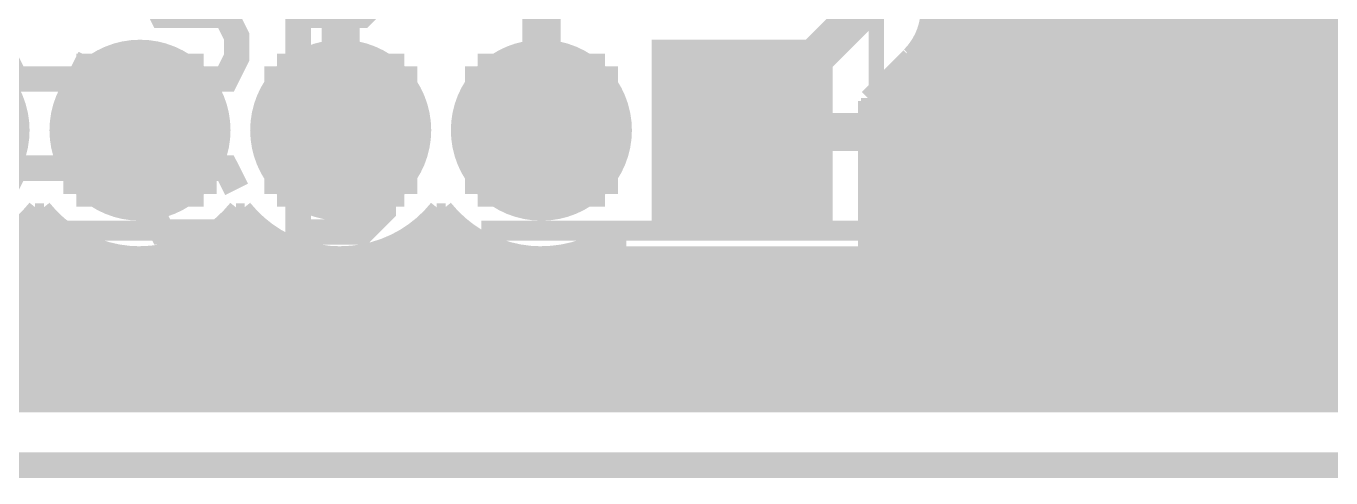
# Model space of a CAD drawing. Extents: x -10 to 131, y -93 to 209.
# Drawn here: x 88.31 to 101.3, y -31.13 to -26.63 of the extents above; entities that cross this region are included whole.
import ezdxf

# ---------------------------------------------------------------- set-up
doc = ezdxf.new("R2010")
doc.units = 0
doc.header["$MEASUREMENT"] = 0
doc.layers.get('0').update_dxf_attribs({"linetype": 'CONTINUOUS'})
for name, color, linetype in [('22-303-0_ASB', 7, 'CONTINUOUS'), ('22-303-0_AST', 7, 'CONTINUOUS'), ('22-303-0_BOT', 2, 'CONTINUOUS'), ('22-303-0_DRD', 6, 'CONTINUOUS'), ('22-303-0_DRL', 1, 'CONTINUOUS'), ('22-303-0_GND', 3, 'CONTINUOUS'), ('22-303-0_IN1', 10, 'CONTINUOUS'), ('22-303-0_SMB', 14, 'CONTINUOUS'), ('22-303-0_SMT', 9, 'CONTINUOUS'), ('22-303-0_SPT', 11, 'CONTINUOUS'), ('22-303-0_SSB', 13, 'CONTINUOUS'), ('22-303-0_SST', 8, 'CONTINUOUS'), ('22-303-0_TOP', 15, 'CONTINUOUS'), ('THRUHOLE_TAP', 2, 'CONTINUOUS')]:
    doc.layers.add(name, color=color, linetype=linetype)

# ---------------------------------------------------------------- blocks, each defined once
blk = doc.blocks.new('ROUND_26')
at = {"const_width": 0.7747}
blk.add_lwpolyline([(-0.38735, 0, 1), (0.38735, 0, 1)], format="xyb", close=True, dxfattribs=at)
blk = doc.blocks.new('SQUARE_27')
blk.add_solid([(0.7747, 0.7747), (0.7747, -0.7747), (-0.7747, 0.7747), (-0.7747, -0.7747)])
blk = doc.blocks.new('ROUND_113')
at = {"const_width": 0.40005}
blk.add_lwpolyline([(-0.200024, 0, 1), (0.200024, 0, 1)], format="xyb", close=True, dxfattribs=at)
blk = doc.blocks.new('ROUND_83')
at = {"const_width": 0.9017}
blk.add_lwpolyline([(-0.45085, 0, 1), (0.45085, 0, 1)], format="xyb", close=True, dxfattribs=at)
blk = doc.blocks.new('SQUARE_84')
blk.add_solid([(0.9017, 0.9017), (0.9017, -0.9017), (-0.9017, 0.9017), (-0.9017, -0.9017)])
blk = doc.blocks.new('RECTANGLE_17')
blk.add_solid([(0.635, 0.508), (0.635, -0.508), (-0.635, 0.508), (-0.635, -0.508)])

msp = doc.modelspace()

# ---------------------------------------------------------------- linework, layer by layer
at = {"layer": '22-303-0_ASB'}
for points, const_width in [([(111.00054, 208.99374), (111.00054, 198.99376), (116.0018, 198.99376), (116.0018, 208.99374), (130.50012, 208.99374), (130.50012, -31.00578), (-9.4996, -31.00578), (-9.4996, 208.99374), (111.00054, 208.99374)], 0.254), ([(96.9391, -29.66974), (85.44052, -29.66974), (85.44052, -23.91918), (97.43948, -23.91918), (97.43948, -29.66974), (96.9391, -29.66974)], 0.19812), ([(88.9381, -28.17114), (89.93886, -27.17038)], 0.14986), ([(89.93886, -28.17114), (88.9381, -27.17038)], 0.14986), ([(89.93886, -27.17038), (89.93886, -28.17114), (88.9381, -28.17114), (88.9381, -27.17038), (89.93886, -27.17038)], 0.14986), ([(91.94038, -27.17038), (91.94038, -28.17114), (90.93962, -28.17114), (90.93962, -27.17038), (91.94038, -27.17038)], 0.14986), ([(90.93962, -28.17114), (91.94038, -27.17038)], 0.14986), ([(91.94038, -28.17114), (90.93962, -27.17038)], 0.14986), ([(92.94114, -28.17114), (93.9419, -27.17038)], 0.14986), ([(93.9419, -27.17038), (93.9419, -28.17114), (92.94114, -28.17114), (92.94114, -27.17038), (93.9419, -27.17038)], 0.14986), ([(93.9419, -28.17114), (92.94114, -27.17038)], 0.14986), ([(95.94342, -27.17038), (95.94342, -28.17114), (94.94266, -28.17114), (94.94266, -27.17038), (95.94342, -27.17038)], 0.14986), ([(94.94266, -28.17114), (95.94342, -27.17038)], 0.14986), ([(95.94342, -28.17114), (94.94266, -27.17038)], 0.14986), ([(97.45726, -27.4193), (97.45726, -28.67152), (97.2058, -28.67152)], 0.14986), ([(97.2058, -27.4193), (97.2058, -28.67152)], 0.14986), ([(97.45726, -27.4193), (97.2058, -27.4193)], 0.14986), ([(97.27692, -27.4193), (97.27692, -28.67152)], 0.14986), ([(97.41154, -27.4193), (97.41154, -28.67152)], 0.14986), ([(97.45726, -27.52852), (97.2058, -27.52852)], 0.14986), ([(97.45726, -27.6606), (97.2058, -27.6606)], 0.14986), ([(97.45726, -27.79522), (97.2058, -27.79522)], 0.14986), ([(97.45726, -27.92984), (97.2058, -27.92984)], 0.14986), ([(97.45726, -28.06446), (97.2058, -28.06446)], 0.14986), ([(97.45726, -28.19908), (97.2058, -28.19908)], 0.14986), ([(97.45726, -28.33116), (97.2058, -28.33116)], 0.14986), ([(97.45726, -28.46578), (97.2058, -28.46578)], 0.14986), ([(89.9414, -29.66974), (89.9414, -28.66898), (85.44052, -28.66898)], 0.19812), ([(92.9386, -29.66974), (92.9386, -28.66898), (97.43948, -28.66898)], 0.19812), ([(97.45726, -28.6004), (97.2058, -28.6004)], 0.14986), ([(89.93886, -28.92044), (85.44052, -28.92044)], 0.14986), ([(92.94114, -28.92044), (97.43948, -28.92044)], 0.14986), ([(96.20504, -29.42082), (94.95282, -29.42082), (94.95282, -29.67228)], 0.14986), ([(95.02394, -29.42082), (95.02394, -29.67228)], 0.14986), ([(95.15856, -29.42082), (95.15856, -29.67228)], 0.14986), ([(95.29318, -29.42082), (95.29318, -29.67228)], 0.14986), ([(95.42526, -29.42082), (95.42526, -29.67228)], 0.14986), ([(95.55988, -29.42082), (95.55988, -29.67228)], 0.14986), ([(95.6945, -29.42082), (95.6945, -29.67228)], 0.14986), ([(95.82912, -29.42082), (95.82912, -29.67228)], 0.14986), ([(95.96374, -29.42082), (95.96374, -29.67228)], 0.14986), ([(96.09582, -29.42082), (96.09582, -29.67228)], 0.14986), ([(96.20504, -29.42082), (96.20504, -29.67228)], 0.14986), ([(96.20504, -29.46654), (94.95282, -29.46654)], 0.14986), ([(96.20504, -29.60116), (94.95282, -29.60116)], 0.14986), ([(96.20504, -29.67228), (94.95282, -29.67228)], 0.14986)]:
    msp.add_lwpolyline(points, dxfattribs=dict(at, const_width=const_width))
at = {"layer": '22-303-0_AST'}
for points, const_width in [([(111.00054, 208.99374), (111.00054, 198.99376), (116.0018, 198.99376), (116.0018, 208.99374), (130.50012, 208.99374), (130.50012, -31.00578), (-9.4996, -31.00578), (-9.4996, 208.99374), (111.00054, 208.99374)], 0.254), ([(96.774, -24.638), (101.346, -24.638), (101.346, -26.416), (101.092, -26.67), (101.346, -26.924), (101.346, -28.702), (96.774, -28.702), (96.774, -24.638)], 0.1524), ([(98.57486, -26.1874), (98.57486, -26.543), (98.91268, -26.66238), (99.25304, -26.66238), (99.59086, -26.543), (99.59086, -26.1874)], 0.1524), ([(98.57486, -27.3812), (98.57486, -27.14498)], 0.1524), ([(98.57486, -27.26182), (99.59086, -27.26182), (99.42068, -27.14498)], 0.1524), ([(88.94318, -29.10332), (88.8365, -29.31668), (88.2015, -29.31668), (88.09482, -29.10332), (88.09482, -28.2575), (88.2015, -28.04668), (88.8365, -28.04668), (88.94318, -28.2575)], 0.254), ([(90.40368, -28.2575), (90.297, -28.04668), (89.662, -28.04668), (89.55532, -28.2575), (89.55532, -28.46832), (89.662, -28.68168), (90.297, -28.68168), (90.40368, -28.8925), (90.40368, -29.10332), (90.297, -29.31668), (89.662, -29.31668), (89.55532, -29.10332)], 0.254), ([(91.01582, -28.68168), (91.65082, -28.68168), (91.86418, -28.46832), (91.86418, -28.2575), (91.65082, -28.04668), (91.01582, -28.04668), (91.01582, -29.31668)], 0.254)]:
    msp.add_lwpolyline(points, dxfattribs=dict(at, const_width=const_width))
at = {"layer": '22-303-0_BOT'}
for points, const_width in [([(100.6348, -6.1595), (100.6348, -30.353)], 0.254), ([(100.8634, -6.1595), (100.8634, -30.353)], 0.254), ([(101.092, -6.1595), (101.092, -30.353)], 0.254), ([(101.3206, -6.1595), (101.3206, -30.353)], 0.254), ([(97.4344, -7.3025), (97.4344, -30.353)], 0.254), ([(97.663, -7.3025), (97.663, -30.353)], 0.254), ([(97.8916, -7.3025), (97.8916, -30.353)], 0.254), ([(98.1202, -7.3025), (98.1202, -30.353)], 0.254), ([(98.3488, -7.3025), (98.3488, -30.353)], 0.254), ([(98.5774, -7.3025), (98.5774, -30.353)], 0.254), ([(98.806, -7.3025), (98.806, -30.353)], 0.254), ([(100.4062, -9.0551), (100.4062, -30.353)], 0.254), ([(99.0346, -9.1313), (99.0346, -30.353)], 0.254), ([(99.2632, -9.33958), (99.2632, -30.353)], 0.254), ([(100.1776, -9.30656), (100.1776, -30.353)], 0.254), ([(99.4918, -9.4361), (99.4918, -30.353)], 0.254), ([(99.7204, -9.4615), (99.7204, -30.353)], 0.254), ([(99.949, -9.42086), (99.949, -30.353)], 0.254), ([(95.43796, -27.66822), (96.647, -26.46172), (96.647, -25.146), (95.885, -24.384), (93.726, -24.384)], 0.381), ([(119.57304, -26.6954), (97.30486, -26.6954)], 0.254), ([(97.2058, -26.88082), (97.2058, -30.353)], 0.254), ([(97.13468, -26.9621), (96.72066, -27.37612)], 0.254), ([(119.70004, -26.924), (97.17024, -26.924)], 0.254), ([(119.88292, -27.1526), (96.94418, -27.1526)], 0.254), ([(96.9772, -27.11958), (96.9772, -30.353)], 0.254), ([(96.72066, -27.37612), (96.72066, -28.95092)], 0.254), ([(120.15978, -27.3812), (96.72066, -27.3812)], 0.254), ([(96.7486, -27.34818), (96.7486, -30.353)], 0.254), ([(120.71604, -27.6098), (96.72066, -27.6098)], 0.254), ([(123.39828, -27.8384), (96.72066, -27.8384)], 0.254), ([(123.5329, -28.067), (96.72066, -28.067)], 0.254), ([(123.75896, -28.2956), (96.72066, -28.2956)], 0.254), ([(88.48344, -28.5242), (88.39454, -28.5242)], 0.254), ([(88.519, -28.55976), (88.519, -30.353)], 0.254), ([(90.3478, -28.575), (90.3478, -30.353)], 0.254), ([(90.48496, -28.5242), (90.39606, -28.5242)], 0.254), ([(92.48394, -28.5242), (92.39504, -28.5242)], 0.254), ([(92.4052, -28.51404), (92.4052, -30.353)], 0.254), ([(124.3203, -28.5242), (96.72066, -28.5242)], 0.254), ([(88.2904, -28.62834), (88.2904, -30.353)], 0.254), ([(90.5764, -28.61564), (90.5764, -30.353)], 0.254), ([(92.6338, -28.66644), (92.6338, -30.353)], 0.254), ([(88.75268, -28.7528), (88.1253, -28.7528)], 0.254), ([(88.7476, -28.74772), (88.7476, -30.353)], 0.254), ([(90.1192, -28.75788), (90.1192, -30.353)], 0.254), ([(90.7542, -28.7528), (90.12682, -28.7528)], 0.254), ([(90.805, -28.78328), (90.805, -30.353)], 0.254), ([(91.948, -28.84678), (91.948, -30.353)], 0.254), ([(92.75318, -28.7528), (92.1258, -28.7528)], 0.254), ([(92.1766, -28.71978), (92.1766, -30.353)], 0.254), ([(92.8624, -28.81376), (92.8624, -30.353)], 0.254), ([(94.0054, -28.81884), (94.0054, -30.353)], 0.254), ([(94.1578, -28.7528), (94.12478, -28.7528)], 0.254), ([(94.1578, -28.73248), (94.1578, -28.95092)], 0.254), ([(128.00584, -28.7528), (96.72066, -28.7528)], 0.254), ([(88.9762, -28.86456), (88.9762, -30.353)], 0.254), ([(89.2048, -28.9306), (89.2048, -30.353)], 0.254), ([(89.4334, -28.95092), (89.4334, -30.353)], 0.254), ([(89.662, -28.93314), (89.662, -30.353)], 0.254), ([(89.8906, -28.86964), (89.8906, -30.353)], 0.254), ([(91.0336, -28.88488), (91.0336, -30.353)], 0.254), ([(91.2622, -28.93822), (91.2622, -30.353)], 0.254), ([(91.4908, -28.95092), (91.4908, -30.353)], 0.254), ([(91.7194, -28.92044), (91.7194, -30.353)], 0.254), ([(93.091, -28.90266), (93.091, -30.353)], 0.254), ([(93.3196, -28.94584), (93.3196, -30.353)], 0.254), ([(93.5482, -28.94584), (93.5482, -30.353)], 0.254), ([(93.7768, -28.9052), (93.7768, -30.353)], 0.254), ([(96.72066, -28.95092), (94.1578, -28.95092)], 0.254), ([(94.234, -28.95092), (94.234, -30.353)], 0.254), ([(94.4626, -28.95092), (94.4626, -30.353)], 0.254), ([(94.6912, -28.95092), (94.6912, -30.353)], 0.254), ([(94.9198, -28.95092), (94.9198, -30.353)], 0.254), ([(95.1484, -28.95092), (95.1484, -30.353)], 0.254), ([(95.377, -28.95092), (95.377, -30.353)], 0.254), ([(95.6056, -28.95092), (95.6056, -30.353)], 0.254), ([(95.8342, -28.95092), (95.8342, -30.353)], 0.254), ([(96.0628, -28.95092), (96.0628, -30.353)], 0.254), ([(96.2914, -28.95092), (96.2914, -30.353)], 0.254), ([(96.52, -28.95092), (96.52, -30.353)], 0.254), ([(127.92456, -28.9814), (67.24904, -28.9814)], 0.254), ([(127.89662, -29.21), (67.46748, -29.21)], 0.254), ([(127.92456, -29.4386), (67.60464, -29.4386)], 0.254), ([(128.00584, -29.6672), (67.67576, -29.6672)], 0.254), ([(128.16586, -29.8958), (67.68846, -29.8958)], 0.254), ([(128.48082, -30.1244), (67.65036, -30.1244)], 0.254), ([(129.667, -30.353), (67.55384, -30.353)], 0.254)]:
    msp.add_lwpolyline(points, dxfattribs=dict(at, const_width=const_width))
at = {"layer": '22-303-0_BOT', "const_width": 0.254}
for points in [[(97.13976, -26.95448, 0.1989124), (97.34387, -26.46172)], [(97.13976, -26.95448, 0.1989124), (97.34387, -26.46172)], [(87.4395, -28.95092, 0.2279191), (88.43938, -28.47016)], [(88.44026, -28.47086, 0.2279192), (89.44102, -28.95204)], [(89.44102, -28.95092, 0.2275932), (90.43991, -28.4714)], [(90.43924, -28.47086, 0.2279192), (91.44, -28.95204)], [(91.44, -28.95092, 0.2275932), (92.43889, -28.4714)], [(92.43822, -28.47086, 0.2279192), (93.43898, -28.95204)], [(93.43898, -28.95092, 0.1498939), (94.15667, -28.73082)]]:
    msp.add_lwpolyline(points, format="xyb", dxfattribs=at)
at = {"layer": '22-303-0_DRD', "const_width": 0.254}
for points in [[(111.00054, 208.99374), (111.00054, 198.99376), (116.0018, 198.99376), (116.0018, 208.99374), (130.50012, 208.99374), (130.50012, -31.00578), (-9.4996, -31.00578), (-9.4996, 208.99374), (111.00054, 208.99374)], [(88.80602, -27.03322), (88.80602, -28.30322)], [(90.07602, -27.03322), (88.80602, -27.03322)], [(90.07602, -27.03322), (88.80602, -28.30322)], [(90.07602, -28.30322), (88.80602, -27.03322)], [(90.07602, -28.30322), (90.07602, -27.03322)], [(90.805, -27.03322), (90.805, -28.30322)], [(92.075, -27.03322), (90.805, -27.03322)], [(92.075, -27.03322), (90.805, -28.30322)], [(92.075, -28.30322), (90.805, -27.03322)], [(92.075, -28.30322), (92.075, -27.03322)], [(92.80398, -27.03322), (92.80398, -28.30322)], [(94.07398, -27.03322), (92.80398, -27.03322)], [(94.07398, -27.03322), (92.80398, -28.30322)], [(94.07398, -28.30322), (92.80398, -27.03322)], [(94.07398, -28.30322), (94.07398, -27.03322)], [(94.80296, -27.03322), (94.80296, -28.30322)], [(96.07296, -27.03322), (94.80296, -27.03322)], [(96.07296, -27.03322), (94.80296, -28.30322)], [(96.07296, -28.30322), (94.80296, -27.03322)], [(96.07296, -28.30322), (96.07296, -27.03322)], [(88.80602, -28.30322), (90.07602, -28.30322)], [(90.805, -28.30322), (92.075, -28.30322)], [(92.80398, -28.30322), (94.07398, -28.30322)], [(94.80296, -28.30322), (96.07296, -28.30322)]]:
    msp.add_lwpolyline(points, dxfattribs=at)
at = {"layer": '22-303-0_DRL', "const_width": 0.254}
msp.add_lwpolyline([(111.00054, 208.99374), (111.00054, 198.99376), (116.0018, 198.99376), (116.0018, 208.99374), (130.50012, 208.99374), (130.50012, -31.00578), (-9.4996, -31.00578), (-9.4996, 208.99374), (111.00054, 208.99374)], dxfattribs=at)
at = {"layer": '22-303-0_GND', "const_width": 0.254}
msp.add_lwpolyline([(111.00054, 208.99374), (111.00054, 198.99376), (116.0018, 198.99376), (116.0018, 208.99374), (130.50012, 208.99374), (130.50012, -31.00578), (-9.4996, -31.00578), (-9.4996, 208.99374), (111.00054, 208.99374)], dxfattribs=at)
at = {"layer": '22-303-0_SSB'}
for points, const_width in [([(96.9391, -29.66974), (85.44052, -29.66974), (85.44052, -23.91918), (97.43948, -23.91918), (97.43948, -29.66974), (96.9391, -29.66974)], 0.19812), ([(88.9381, -28.17114), (89.93886, -27.17038)], 0.14986), ([(89.93886, -28.17114), (88.9381, -27.17038)], 0.14986), ([(89.93886, -27.17038), (89.93886, -28.17114), (88.9381, -28.17114), (88.9381, -27.17038), (89.93886, -27.17038)], 0.14986), ([(91.94038, -27.17038), (91.94038, -28.17114), (90.93962, -28.17114), (90.93962, -27.17038), (91.94038, -27.17038)], 0.14986), ([(90.93962, -28.17114), (91.94038, -27.17038)], 0.14986), ([(91.94038, -28.17114), (90.93962, -27.17038)], 0.14986), ([(92.94114, -28.17114), (93.9419, -27.17038)], 0.14986), ([(93.9419, -27.17038), (93.9419, -28.17114), (92.94114, -28.17114), (92.94114, -27.17038), (93.9419, -27.17038)], 0.14986), ([(93.9419, -28.17114), (92.94114, -27.17038)], 0.14986), ([(95.94342, -27.17038), (95.94342, -28.17114), (94.94266, -28.17114), (94.94266, -27.17038), (95.94342, -27.17038)], 0.14986), ([(94.94266, -28.17114), (95.94342, -27.17038)], 0.14986), ([(95.94342, -28.17114), (94.94266, -27.17038)], 0.14986), ([(97.45726, -27.4193), (97.45726, -28.67152), (97.2058, -28.67152)], 0.14986), ([(97.2058, -27.4193), (97.2058, -28.67152)], 0.14986), ([(97.45726, -27.4193), (97.2058, -27.4193)], 0.14986), ([(97.27692, -27.4193), (97.27692, -28.67152)], 0.14986), ([(97.41154, -27.4193), (97.41154, -28.67152)], 0.14986), ([(98.298, -27.38882), (98.06178, -27.38882)], 0.1524), ([(98.18116, -27.38882), (98.18116, -28.40482), (98.06178, -28.23464)], 0.1524), ([(97.45726, -27.52852), (97.2058, -27.52852)], 0.14986), ([(97.45726, -27.6606), (97.2058, -27.6606)], 0.14986), ([(97.45726, -27.79522), (97.2058, -27.79522)], 0.14986), ([(97.45726, -27.92984), (97.2058, -27.92984)], 0.14986), ([(97.45726, -28.06446), (97.2058, -28.06446)], 0.14986), ([(97.45726, -28.19908), (97.2058, -28.19908)], 0.14986), ([(97.45726, -28.33116), (97.2058, -28.33116)], 0.14986), ([(97.45726, -28.46578), (97.2058, -28.46578)], 0.14986), ([(89.9414, -29.66974), (89.9414, -28.66898), (85.44052, -28.66898)], 0.19812), ([(92.9386, -29.66974), (92.9386, -28.66898), (97.43948, -28.66898)], 0.19812), ([(97.45726, -28.6004), (97.2058, -28.6004)], 0.14986), ([(89.93886, -28.92044), (85.44052, -28.92044)], 0.14986), ([(92.94114, -28.92044), (97.43948, -28.92044)], 0.14986), ([(96.20504, -29.42082), (94.95282, -29.42082), (94.95282, -29.67228)], 0.14986), ([(95.02394, -29.42082), (95.02394, -29.67228)], 0.14986), ([(95.15856, -29.42082), (95.15856, -29.67228)], 0.14986), ([(95.29318, -29.42082), (95.29318, -29.67228)], 0.14986), ([(95.42526, -29.42082), (95.42526, -29.67228)], 0.14986), ([(95.55988, -29.42082), (95.55988, -29.67228)], 0.14986), ([(95.6945, -29.42082), (95.6945, -29.67228)], 0.14986), ([(95.82912, -29.42082), (95.82912, -29.67228)], 0.14986), ([(95.96374, -29.42082), (95.96374, -29.67228)], 0.14986), ([(96.09582, -29.42082), (96.09582, -29.67228)], 0.14986), ([(96.20504, -29.42082), (96.20504, -29.67228)], 0.14986), ([(96.20504, -29.46654), (94.95282, -29.46654)], 0.14986), ([(96.20504, -29.60116), (94.95282, -29.60116)], 0.14986), ([(96.20504, -29.67228), (94.95282, -29.67228)], 0.14986)]:
    msp.add_lwpolyline(points, dxfattribs=dict(at, const_width=const_width))
at = {"layer": '22-303-0_SST'}
for points, const_width in [([(96.774, -24.638), (96.774, -28.702), (101.346, -28.702), (101.346, -26.924), (101.092, -26.67), (101.346, -26.416), (101.346, -24.638), (96.774, -24.638)], 0.1524), ([(88.94318, -26.94432), (88.8365, -27.15768), (88.2015, -27.15768), (88.09482, -26.94432), (88.09482, -26.0985), (88.2015, -25.88768), (88.8365, -25.88768), (88.94318, -26.0985)], 0.254), ([(90.40368, -26.0985), (90.297, -25.88768), (89.662, -25.88768), (89.55532, -26.0985), (89.55532, -26.30932), (89.662, -26.52268), (90.297, -26.52268), (90.40368, -26.7335), (90.40368, -26.94432), (90.297, -27.15768), (89.662, -27.15768), (89.55532, -26.94432)], 0.254), ([(91.01582, -26.52268), (91.65082, -26.52268), (91.86418, -26.30932), (91.86418, -26.0985), (91.65082, -25.88768), (91.01582, -25.88768), (91.01582, -27.15768)], 0.254)]:
    msp.add_lwpolyline(points, dxfattribs=dict(at, const_width=const_width))
at = {"layer": '22-303-0_TOP'}
for points, const_width in [([(100.203, -26.67), (100.203, -25.4)], 0.381), ([(91.44, -25.66924), (91.44, -27.66822)], 0.381), ([(93.43898, -25.66924), (93.43898, -27.66822)], 0.381), ([(95.43796, -27.66822), (95.45574, -27.686), (97.917, -27.686)], 0.381), ([(66.675, -29.845), (101.346, -29.845), (102.09022, -29.10078), (104.775, -29.10078)], 1.27), ([(66.675, -29.845), (101.346, -29.845), (102.09022, -29.10078), (104.775, -29.10078)], 1.27)]:
    msp.add_lwpolyline(points, dxfattribs=dict(at, const_width=const_width))

# ---------------------------------------------------------------- block references
at = {"layer": '22-303-0_BOT'}
for name, p in [('ROUND_26', (89.44102, -27.66822)), ('ROUND_26', (91.44, -27.66822)), ('ROUND_26', (93.43898, -27.66822)), ('SQUARE_27', (95.43796, -27.66822))]:
    msp.add_blockref(name, p, dxfattribs=at)
at = {"layer": '22-303-0_DRL'}
for p in [(89.44102, -27.66822), (91.44, -27.66822), (93.43898, -27.66822), (95.43796, -27.66822)]:
    msp.add_blockref('ROUND_113', p, dxfattribs=at)
at = {"layer": '22-303-0_GND'}
for name, p in [('ROUND_83', (87.4395, -27.66822)), ('ROUND_83', (89.44102, -27.66822)), ('ROUND_83', (91.44, -27.66822)), ('ROUND_83', (93.43898, -27.66822)), ('SQUARE_84', (95.43796, -27.66822))]:
    msp.add_blockref(name, p, dxfattribs=at)
at = {"layer": '22-303-0_IN1'}
for p in [(89.44102, -27.66822), (91.44, -27.66822), (93.43898, -27.66822), (95.43796, -27.66822)]:
    msp.add_blockref('ROUND_26', p, dxfattribs=at)
at = {"layer": '22-303-0_SMB'}
for name, p in [('ROUND_26', (89.44102, -27.66822)), ('ROUND_26', (91.44, -27.66822)), ('ROUND_26', (93.43898, -27.66822)), ('SQUARE_27', (95.43796, -27.66822))]:
    msp.add_blockref(name, p, dxfattribs=at)
at = {"layer": '22-303-0_SMT'}
for name, p in [('RECTANGLE_17', (100.203, -26.67)), ('ROUND_26', (89.44102, -27.66822)), ('ROUND_26', (91.44, -27.66822)), ('ROUND_26', (93.43898, -27.66822)), ('SQUARE_27', (95.43796, -27.66822)), ('RECTANGLE_17', (97.917, -27.686))]:
    msp.add_blockref(name, p, dxfattribs=at)
at = {"layer": '22-303-0_SPT'}
for p in [(100.203, -26.67), (97.917, -27.686)]:
    msp.add_blockref('RECTANGLE_17', p, dxfattribs=at)
at = {"layer": '22-303-0_TOP'}
for name, p in [('RECTANGLE_17', (100.203, -26.67)), ('ROUND_26', (89.44102, -27.66822)), ('ROUND_26', (91.44, -27.66822)), ('ROUND_26', (93.43898, -27.66822)), ('SQUARE_27', (95.43796, -27.66822)), ('RECTANGLE_17', (97.917, -27.686))]:
    msp.add_blockref(name, p, dxfattribs=at)
at = {"layer": 'THRUHOLE_TAP'}
for p in [(89.44102, -27.66822), (91.44, -27.66822), (93.43898, -27.66822), (95.43796, -27.66822)]:
    msp.add_blockref('ROUND_113', p, dxfattribs=at)

doc.saveas('drawing.dxf')
